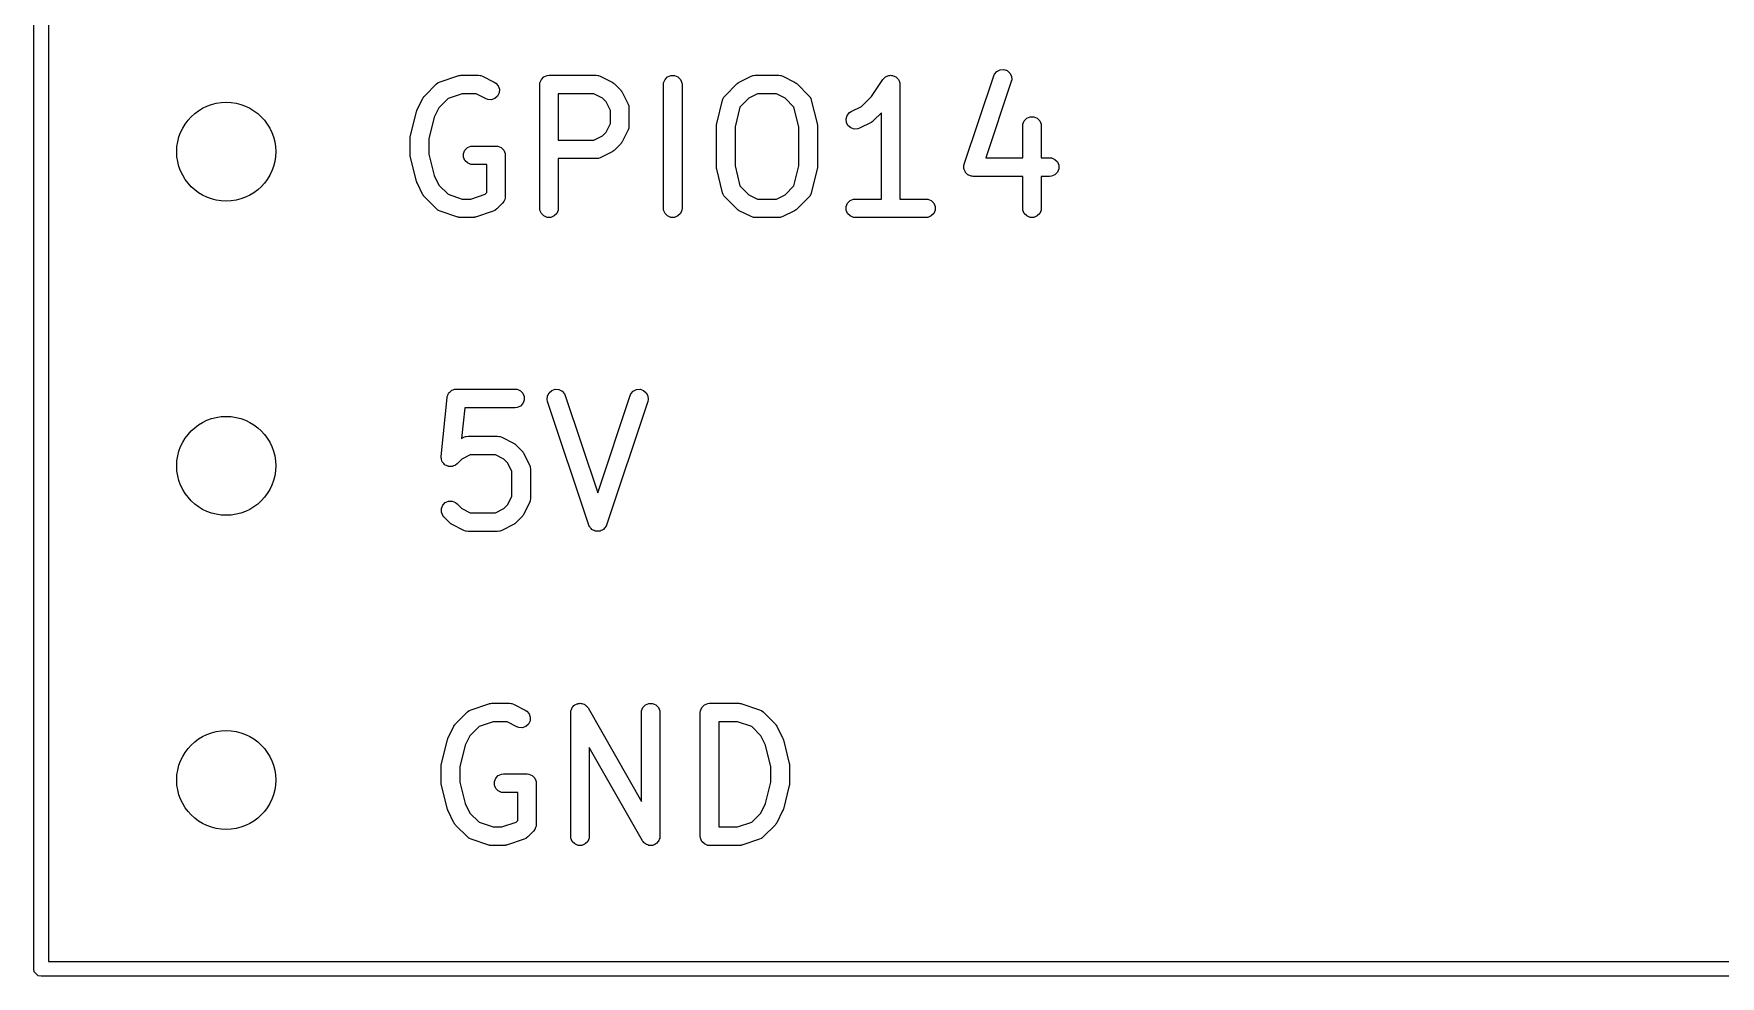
# Model space of a CAD drawing. Extents: x 19.8 to 98.9, y -129.1 to -67.1.
# Drawn here: x 55.28 to 68.92, y -129.08 to -121.46 of the extents above; entities that cross this region are included whole.
import ezdxf

# ---------------------------------------------------------------- set-up
doc = ezdxf.new("R2010")
doc.units = 0
doc.layers.add('BLACK', color=7, linetype='CONTINUOUS')

msp = doc.modelspace()

# ---------------------------------------------------------------- linework, layer by layer
at = {"layer": 'BLACK', "linetype": 'CONTINUOUS'}
for p, q in [((55.28, -129.024), (55.28, -72.636)), ((55.4, -72.696), (55.4, -128.964)), ((63.048288, -121.790058), (63.067462, -121.767951)), ((63.067462, -121.767951), (63.093635, -121.754864)), ((63.093635, -121.754864), (63.122825, -121.752789)), ((63.122825, -121.752789), (63.150587, -121.762043)), ((63.150587, -121.762043), (63.172695, -121.781217)), ((58.441365, -121.964643), (58.536603, -121.869405)), ((58.536603, -121.869405), (58.547968, -121.860077)), ((58.547968, -121.860077), (58.550458, -121.859045)), ((58.550458, -121.859045), (58.552493, -121.857281)), ((58.552493, -121.857281), (58.565919, -121.851287)), ((58.565919, -121.851287), (58.708775, -121.803668)), ((58.708775, -121.803668), (58.71603, -121.802018)), ((58.71603, -121.802018), (58.717861, -121.80126)), ((58.717861, -121.80126), (58.720514, -121.800998)), ((58.720514, -121.800998), (58.723112, -121.800408)), ((58.723112, -121.800408), (58.725086, -121.800548)), ((58.725086, -121.800548), (58.732493, -121.799819)), ((58.732493, -121.799819), (58.87535, -121.799819)), ((58.87535, -121.799819), (58.889982, -121.80126)), ((58.889982, -121.80126), (58.892471, -121.802291)), ((58.892471, -121.802291), (58.895159, -121.802482)), ((58.895159, -121.802482), (58.908891, -121.807737)), ((58.908891, -121.807737), (59.004129, -121.855356)), ((59.004129, -121.855356), (59.016572, -121.863188)), ((59.016572, -121.863188), (59.035745, -121.885296)), ((59.035745, -121.885296), (59.044999, -121.913057)), ((59.044999, -121.913057), (59.042925, -121.942247)), ((59.371779, -121.874819), (59.37322, -121.860187)), ((59.371779, -122.874819), (59.371779, -121.874819)), ((59.37322, -121.860187), (59.384419, -121.833151)), ((59.384419, -121.833151), (59.405111, -121.812459)), ((59.405111, -121.812459), (59.432147, -121.80126)), ((59.432147, -121.80126), (59.446779, -121.799819)), ((59.446779, -121.799819), (59.827731, -121.799819)), ((59.827731, -121.799819), (59.842363, -121.80126)), ((59.842363, -121.80126), (59.844852, -121.802291)), ((59.844852, -121.802291), (59.84754, -121.802482)), ((59.84754, -121.802482), (59.861272, -121.807737)), ((59.861272, -121.807737), (59.95651, -121.855356)), ((59.95651, -121.855356), (59.962809, -121.85932)), ((59.962809, -121.85932), (59.964637, -121.860078)), ((59.964637, -121.860078), (59.966693, -121.861766)), ((59.966693, -121.861766), (59.968953, -121.863188)), ((59.968953, -121.863188), (59.970252, -121.864686)), ((59.970252, -121.864686), (59.976002, -121.869405)), ((59.976002, -121.869405), (60.023621, -121.917024)), ((60.371779, -121.874819), (60.37322, -121.860187)), ((60.371779, -122.874819), (60.371779, -121.874819)), ((60.37322, -121.860187), (60.384419, -121.833151)), ((60.384419, -121.833151), (60.405111, -121.812459)), ((60.405111, -121.812459), (60.432147, -121.80126)), ((60.432147, -121.80126), (60.461411, -121.80126)), ((60.461411, -121.80126), (60.488447, -121.812459)), ((60.488447, -121.812459), (60.509139, -121.833151)), ((60.509139, -121.833151), (60.520338, -121.860187)), ((60.520338, -121.860187), (60.521779, -121.874819)), ((60.521779, -121.874819), (60.521779, -122.874819)), ((60.869936, -121.964643), (60.965174, -121.869405)), ((60.965174, -121.869405), (60.970924, -121.864684)), ((60.970924, -121.864684), (60.972223, -121.863188)), ((60.972223, -121.863188), (60.974477, -121.861768)), ((60.974477, -121.861768), (60.976539, -121.860077)), ((60.976539, -121.860077), (60.978371, -121.859318)), ((60.978371, -121.859318), (60.984666, -121.855356)), ((60.984666, -121.855356), (61.079904, -121.807737)), ((61.079904, -121.807737), (61.093635, -121.802482)), ((61.093635, -121.802482), (61.096324, -121.80229)), ((61.096324, -121.80229), (61.098813, -121.80126)), ((61.098813, -121.80126), (61.113445, -121.799819)), ((61.113445, -121.799819), (61.303921, -121.799819)), ((61.303921, -121.799819), (61.318553, -121.80126)), ((61.318553, -121.80126), (61.321042, -121.802291)), ((61.321042, -121.802291), (61.32373, -121.802482)), ((61.32373, -121.802482), (61.337462, -121.807737)), ((61.337462, -121.807737), (61.4327, -121.855356)), ((61.4327, -121.855356), (61.438999, -121.85932)), ((61.438999, -121.85932), (61.440827, -121.860078)), ((61.440827, -121.860078), (61.442883, -121.861766)), ((61.442883, -121.861766), (61.445143, -121.863188)), ((61.445143, -121.863188), (61.446442, -121.864686)), ((61.446442, -121.864686), (61.452192, -121.869405)), ((61.452192, -121.869405), (61.54743, -121.964643)), ((62.055159, -121.969896), (62.146279, -121.833216)), ((62.146279, -121.833216), (62.146313, -121.833173)), ((62.146313, -121.833173), (62.146323, -121.833151)), ((62.146323, -121.833151), (62.146374, -121.833099)), ((62.146374, -121.833099), (62.155595, -121.821841)), ((62.155595, -121.821841), (62.161764, -121.817709)), ((62.161764, -121.817709), (62.167015, -121.812459)), ((62.167015, -121.812459), (62.173804, -121.809646)), ((62.173804, -121.809646), (62.17991, -121.805558)), ((62.17991, -121.805558), (62.18719, -121.804101)), ((62.18719, -121.804101), (62.194051, -121.80126)), ((62.194051, -121.80126), (62.201399, -121.80126)), ((62.201399, -121.80126), (62.208604, -121.799819)), ((62.208604, -121.799819), (62.215888, -121.80126)), ((62.215888, -121.80126), (62.223315, -121.80126)), ((62.223315, -121.80126), (62.230103, -121.804072)), ((62.230103, -121.804072), (62.237312, -121.805498)), ((62.237312, -121.805498), (62.243491, -121.809617)), ((62.243491, -121.809617), (62.250351, -121.812459)), ((62.250351, -121.812459), (62.255544, -121.817652)), ((62.255544, -121.817652), (62.261661, -121.82173)), ((62.261661, -121.82173), (62.265794, -121.827902)), ((62.265794, -121.827902), (62.271043, -121.833151)), ((62.271043, -121.833151), (62.273854, -121.839938)), ((62.273854, -121.839938), (62.277944, -121.846045)), ((62.277944, -121.846045), (62.2794, -121.853326)), ((62.2794, -121.853326), (62.282242, -121.860187)), ((62.282242, -121.860187), (62.283667, -121.874663)), ((62.283667, -121.874663), (62.283683, -121.87474)), ((62.283683, -121.87474), (62.283677, -121.874766)), ((62.283677, -121.874766), (62.283683, -121.874819)), ((62.283683, -121.874819), (62.283683, -122.799819)), ((62.804199, -122.517768), (63.042294, -121.803483)), ((63.184596, -121.850918), (62.979407, -122.466485)), ((63.042294, -121.803483), (63.048288, -121.790058)), ((63.172695, -121.781217), (63.185781, -121.807391)), ((63.187856, -121.836581), (63.184596, -121.850918)), ((63.185781, -121.807391), (63.187856, -121.836581)), ((58.379697, -122.079373), (58.427316, -121.984135)), ((58.427316, -121.984135), (58.43128, -121.977835)), ((58.43128, -121.977835), (58.432038, -121.976008)), ((58.432038, -121.976008), (58.433726, -121.973951)), ((58.433726, -121.973951), (58.435148, -121.971692)), ((58.435148, -121.971692), (58.436646, -121.970392)), ((58.436646, -121.970392), (58.441365, -121.964643)), ((58.63015, -121.98799), (58.556037, -122.062103)), ((58.744663, -121.949819), (58.63015, -121.98799)), ((58.857645, -121.949819), (58.744663, -121.949819)), ((58.937047, -121.98952), (58.857645, -121.949819)), ((58.950778, -121.994775), (58.937047, -121.98952)), ((58.979968, -121.996849), (58.950778, -121.994775)), ((59.00773, -121.987595), (58.979968, -121.996849)), ((59.029837, -121.968422), (59.00773, -121.987595)), ((59.042925, -121.942247), (59.029837, -121.968422)), ((59.810026, -121.949819), (59.521779, -121.949819)), ((59.521779, -121.949819), (59.521779, -122.323628)), ((59.878542, -121.984077), (59.810026, -121.949819)), ((59.908949, -122.014484), (59.878542, -121.984077)), ((59.943207, -122.083), (59.908949, -122.014484)), ((60.023621, -121.917024), (60.028339, -121.922773)), ((60.028339, -121.922773), (60.029838, -121.924073)), ((60.029838, -121.924073), (60.031259, -121.926332)), ((60.031259, -121.926332), (60.032948, -121.928389)), ((60.032948, -121.928389), (60.033705, -121.930216)), ((60.033705, -121.930216), (60.03767, -121.936516)), ((60.03767, -121.936516), (60.085289, -122.031754)), ((60.085289, -122.031754), (60.090544, -122.045485)), ((60.090544, -122.045485), (60.090735, -122.048174)), ((60.090735, -122.048174), (60.091766, -122.050663)), ((60.091766, -122.050663), (60.093207, -122.065295)), ((60.802589, -122.189962), (60.850208, -121.999486)), ((60.850208, -121.999486), (60.855155, -121.98564)), ((60.855155, -121.98564), (60.858475, -121.981158)), ((60.858475, -121.981158), (60.860609, -121.976008)), ((60.860609, -121.976008), (60.869936, -121.964643)), ((61.062634, -121.984077), (60.990691, -122.056019)), ((61.13115, -121.949819), (61.062634, -121.984077)), ((61.286216, -121.949819), (61.13115, -121.949819)), ((61.354732, -121.984077), (61.286216, -121.949819)), ((61.426674, -122.056019), (61.354732, -121.984077)), ((61.54743, -121.964643), (61.556758, -121.976008)), ((61.556758, -121.976008), (61.558892, -121.981161)), ((61.558892, -121.981161), (61.562211, -121.98564)), ((61.562211, -121.98564), (61.567158, -121.999486)), ((61.567158, -121.999486), (61.614777, -122.189962)), ((61.97378, -122.051275), (62.055159, -121.969896)), ((58.326399, -122.2852), (58.374018, -122.094724)), ((58.374018, -122.094724), (58.374403, -122.093644)), ((58.374403, -122.093644), (58.374442, -122.093105)), ((58.374442, -122.093105), (58.376779, -122.086997)), ((58.376779, -122.086997), (58.378965, -122.080878)), ((58.378965, -122.080878), (58.379287, -122.080442)), ((58.379287, -122.080442), (58.379697, -122.079373)), ((58.517543, -122.13909), (58.47416, -122.312624)), ((58.556037, -122.062103), (58.517543, -122.13909)), ((59.943207, -122.190447), (59.943207, -122.083)), ((60.093207, -122.065295), (60.093207, -122.208152)), ((60.990691, -122.056019), (60.95035, -122.217386)), ((61.467016, -122.217386), (61.426674, -122.056019)), ((61.848558, -122.151152), (61.857812, -122.123391)), ((61.850632, -122.180342), (61.848558, -122.151152)), ((61.863719, -122.206517), (61.850632, -122.180342)), ((61.857812, -122.123391), (61.876985, -122.101283)), ((61.876985, -122.101283), (61.889428, -122.093451)), ((61.889428, -122.093451), (61.97378, -122.051275)), ((62.051748, -122.179996), (61.95651, -122.227615)), ((62.058047, -122.176031), (62.051748, -122.179996)), ((62.059875, -122.175274), (62.058047, -122.176031)), ((62.061931, -122.173585), (62.059875, -122.175274)), ((62.064191, -122.172164), (62.061931, -122.173585)), ((62.06549, -122.170665), (62.064191, -122.172164)), ((62.07124, -122.165947), (62.06549, -122.170665)), ((62.133683, -122.103504), (62.07124, -122.165947)), ((62.133683, -122.799819), (62.133683, -122.103504)), ((63.277981, -122.19352), (63.28918, -122.166484)), ((63.28918, -122.166484), (63.309872, -122.145792)), ((63.309872, -122.145792), (63.336908, -122.134593)), ((63.336908, -122.134593), (63.366172, -122.134593)), ((63.366172, -122.134593), (63.393208, -122.145792)), ((63.393208, -122.145792), (63.4139, -122.166484)), ((63.4139, -122.166484), (63.425099, -122.19352)), ((58.32416, -122.30339), (58.324411, -122.300836)), ((58.32416, -122.446247), (58.32416, -122.30339)), ((58.324249, -122.299744), (58.325058, -122.29427)), ((58.324411, -122.300836), (58.324249, -122.299744)), ((58.325058, -122.29427), (58.325601, -122.288758)), ((58.325601, -122.288758), (58.326023, -122.287736)), ((58.326023, -122.287736), (58.326399, -122.2852)), ((58.47416, -122.312624), (58.47416, -122.437013)), ((59.521779, -122.323628), (59.810026, -122.323628)), ((59.810026, -122.323628), (59.878542, -122.28937)), ((59.878542, -122.28937), (59.908949, -122.258963)), ((59.908949, -122.258963), (59.943207, -122.190447)), ((60.085289, -122.241693), (60.03767, -122.336931)), ((60.090544, -122.227962), (60.085289, -122.241693)), ((60.090735, -122.225272), (60.090544, -122.227962)), ((60.091766, -122.222784), (60.090735, -122.225272)), ((60.093207, -122.208152), (60.091766, -122.222784)), ((60.80035, -122.208152), (60.800601, -122.205598)), ((60.80035, -122.541485), (60.80035, -122.208152)), ((60.800439, -122.204506), (60.801248, -122.199032)), ((60.800601, -122.205598), (60.800439, -122.204506)), ((60.801248, -122.199032), (60.801791, -122.19352)), ((60.801791, -122.19352), (60.802213, -122.192498)), ((60.802213, -122.192498), (60.802589, -122.189962)), ((60.95035, -122.217386), (60.95035, -122.532251)), ((61.467016, -122.532251), (61.467016, -122.217386)), ((61.614777, -122.189962), (61.615152, -122.192498)), ((61.615152, -122.192498), (61.615575, -122.19352)), ((61.615575, -122.19352), (61.616117, -122.199032)), ((61.616117, -122.199032), (61.616927, -122.204506)), ((61.616927, -122.204506), (61.616764, -122.205598)), ((61.616764, -122.205598), (61.617016, -122.208152)), ((61.617016, -122.208152), (61.617016, -122.541485)), ((61.885827, -122.22569), (61.863719, -122.206517)), ((61.913588, -122.234944), (61.885827, -122.22569)), ((61.942778, -122.23287), (61.913588, -122.234944)), ((61.95651, -122.227615), (61.942778, -122.23287)), ((63.27654, -122.208152), (63.277981, -122.19352)), ((63.27654, -122.466485), (63.27654, -122.208152)), ((63.425099, -122.19352), (63.42654, -122.208152)), ((63.42654, -122.208152), (63.42654, -122.466485)), ((58.324411, -122.4488), (58.32416, -122.446247)), ((58.324249, -122.449893), (58.324411, -122.4488)), ((58.325058, -122.455366), (58.324249, -122.449893)), ((58.325601, -122.460879), (58.325058, -122.455366)), ((58.47416, -122.437013), (58.517543, -122.610547)), ((58.754172, -122.431615), (58.765371, -122.404579)), ((58.754172, -122.460879), (58.754172, -122.431615)), ((58.765371, -122.404579), (58.786063, -122.383887)), ((58.786063, -122.383887), (58.813099, -122.372688)), ((58.813099, -122.372688), (58.827731, -122.371247)), ((58.827731, -122.371247), (59.018207, -122.371247)), ((59.018207, -122.371247), (59.032839, -122.372688)), ((59.032839, -122.372688), (59.059875, -122.383887)), ((59.059875, -122.383887), (59.080567, -122.404579)), ((59.080567, -122.404579), (59.091766, -122.431615)), ((59.091766, -122.431615), (59.093207, -122.446247)), ((59.093207, -122.446247), (59.093207, -122.77958)), ((59.95651, -122.418091), (59.861272, -122.46571)), ((59.962809, -122.414126), (59.95651, -122.418091)), ((59.964637, -122.413369), (59.962809, -122.414126)), ((59.966693, -122.41168), (59.964637, -122.413369)), ((59.968953, -122.410259), (59.966693, -122.41168)), ((59.970252, -122.40876), (59.968953, -122.410259)), ((59.976002, -122.404042), (59.970252, -122.40876)), ((60.023621, -122.356423), (59.976002, -122.404042)), ((60.028339, -122.350673), (60.023621, -122.356423)), ((60.029838, -122.349374), (60.028339, -122.350673)), ((60.031259, -122.347114), (60.029838, -122.349374)), ((60.032948, -122.345058), (60.031259, -122.347114)), ((60.033705, -122.34323), (60.032948, -122.345058)), ((60.03767, -122.336931), (60.033705, -122.34323)), ((58.326023, -122.4619), (58.325601, -122.460879)), ((58.326399, -122.464437), (58.326023, -122.4619)), ((58.374018, -122.654913), (58.326399, -122.464437)), ((58.765371, -122.487915), (58.754172, -122.460879)), ((58.786063, -122.508607), (58.765371, -122.487915)), ((58.813099, -122.519806), (58.786063, -122.508607)), ((58.827731, -122.521247), (58.813099, -122.519806)), ((58.943207, -122.521247), (58.827731, -122.521247)), ((58.943207, -122.748514), (58.943207, -122.521247)), ((59.827731, -122.473628), (59.521779, -122.473628)), ((59.521779, -122.473628), (59.521779, -122.874819)), ((59.842363, -122.472187), (59.827731, -122.473628)), ((59.844852, -122.471155), (59.842363, -122.472187)), ((59.84754, -122.470965), (59.844852, -122.471155)), ((59.861272, -122.46571), (59.84754, -122.470965)), ((60.800601, -122.544038), (60.80035, -122.541485)), ((60.800439, -122.545131), (60.800601, -122.544038)), ((60.801248, -122.550604), (60.800439, -122.545131)), ((60.801791, -122.556117), (60.801248, -122.550604)), ((60.802213, -122.557138), (60.801791, -122.556117)), ((60.802589, -122.559675), (60.802213, -122.557138)), ((60.850208, -122.750151), (60.802589, -122.559675)), ((60.95035, -122.532251), (60.990691, -122.693617)), ((61.426674, -122.693617), (61.467016, -122.532251)), ((61.614777, -122.559675), (61.567158, -122.750151)), ((61.615152, -122.557138), (61.614777, -122.559675)), ((61.615575, -122.556117), (61.615152, -122.557138)), ((61.616117, -122.550604), (61.615575, -122.556117)), ((61.616927, -122.545131), (61.616117, -122.550604)), ((61.617016, -122.541485), (61.616764, -122.544038)), ((61.616764, -122.544038), (61.616927, -122.545131)), ((62.800939, -122.532105), (62.801791, -122.528358)), ((62.801791, -122.54409), (62.800939, -122.532105)), ((62.801791, -122.526853), (62.802549, -122.525021)), ((62.801791, -122.528358), (62.801791, -122.526853)), ((62.801791, -122.556117), (62.801791, -122.54409)), ((62.802823, -122.558608), (62.801791, -122.556117)), ((62.802549, -122.525021), (62.804199, -122.517768)), ((62.803014, -122.561295), (62.802823, -122.558608)), ((62.808388, -122.572044), (62.803014, -122.561295)), ((62.81299, -122.583153), (62.808388, -122.572044)), ((62.814895, -122.585058), (62.81299, -122.583153)), ((62.8161, -122.587468), (62.814895, -122.585058)), ((62.825182, -122.595345), (62.8161, -122.587468)), ((62.833682, -122.603845), (62.825182, -122.595345)), ((62.979407, -122.466485), (63.27654, -122.466485)), ((63.42654, -122.466485), (63.494397, -122.466485)), ((63.494397, -122.466485), (63.509029, -122.467926)), ((63.509029, -122.467926), (63.536065, -122.479125)), ((63.536065, -122.479125), (63.556757, -122.499817)), ((63.556757, -122.583153), (63.536065, -122.603845)), ((63.556757, -122.499817), (63.567956, -122.526853)), ((63.567956, -122.556117), (63.556757, -122.583153)), ((63.567956, -122.526853), (63.567956, -122.556117)), ((58.374403, -122.655992), (58.374018, -122.654913)), ((58.374442, -122.656532), (58.374403, -122.655992)), ((58.376769, -122.662613), (58.374442, -122.656532)), ((58.378965, -122.668759), (58.376769, -122.662613)), ((58.379287, -122.669194), (58.378965, -122.668759)), ((58.379697, -122.670264), (58.379287, -122.669194)), ((58.427316, -122.765502), (58.379697, -122.670264)), ((58.517543, -122.610547), (58.556037, -122.687534)), ((58.556037, -122.687534), (58.63015, -122.761648)), ((60.990691, -122.693617), (61.062634, -122.765561)), ((61.354731, -122.765561), (61.426674, -122.693617)), ((62.83617, -122.604875), (62.833682, -122.603845)), ((62.838207, -122.606642), (62.83617, -122.604875)), ((62.84961, -122.610443), (62.838207, -122.606642)), ((62.860718, -122.615044), (62.84961, -122.610443)), ((62.864544, -122.61542), (62.860718, -122.615044)), ((62.86597, -122.615896), (62.864544, -122.61542)), ((62.867944, -122.615755), (62.86597, -122.615896)), ((62.87535, -122.616485), (62.867944, -122.615755)), ((63.27654, -122.616485), (62.87535, -122.616485)), ((63.27654, -122.874819), (63.27654, -122.616485)), ((63.494397, -122.616485), (63.42654, -122.616485)), ((63.42654, -122.616485), (63.42654, -122.874819)), ((63.509029, -122.615044), (63.494397, -122.616485)), ((63.536065, -122.603845), (63.509029, -122.615044)), ((58.431279, -122.771798), (58.427316, -122.765502)), ((58.432037, -122.773628), (58.431279, -122.771798)), ((58.433726, -122.775686), (58.432037, -122.773628)), ((58.435148, -122.777945), (58.433726, -122.775686)), ((58.436646, -122.779244), (58.435148, -122.777945)), ((58.441365, -122.784994), (58.436646, -122.779244)), ((58.536603, -122.880233), (58.441365, -122.784994)), ((58.63015, -122.761648), (58.744663, -122.799819)), ((58.744663, -122.799819), (58.815561, -122.799819)), ((58.815561, -122.799819), (58.930074, -122.761647)), ((58.930074, -122.761647), (58.943207, -122.748514)), ((59.07124, -122.832613), (59.023622, -122.880232)), ((59.080568, -122.821247), (59.07124, -122.832613)), ((59.088306, -122.802565), (59.080568, -122.821247)), ((59.091766, -122.794212), (59.088306, -122.802565)), ((59.093207, -122.77958), (59.091766, -122.794212)), ((60.855155, -122.763997), (60.850208, -122.750151)), ((60.858474, -122.768476), (60.855155, -122.763997)), ((60.860608, -122.773628), (60.858474, -122.768476)), ((60.869936, -122.784994), (60.860608, -122.773628)), ((60.965174, -122.880233), (60.869936, -122.784994)), ((61.062634, -122.765561), (61.13115, -122.799819)), ((61.13115, -122.799819), (61.286216, -122.799819)), ((61.286216, -122.799819), (61.354731, -122.765561)), ((61.547431, -122.784993), (61.452192, -122.880233)), ((61.556758, -122.773628), (61.547431, -122.784993)), ((61.558891, -122.768476), (61.556758, -122.773628)), ((61.562211, -122.763997), (61.558891, -122.768476)), ((61.567158, -122.750151), (61.562211, -122.763997)), ((61.84941, -122.860187), (61.860609, -122.833151)), ((61.84941, -122.889451), (61.84941, -122.860187)), ((61.860609, -122.833151), (61.881301, -122.812459)), ((61.881301, -122.812459), (61.908337, -122.80126)), ((61.908337, -122.80126), (61.922969, -122.799819)), ((61.922969, -122.799819), (62.133683, -122.799819)), ((62.283683, -122.799819), (62.494397, -122.799819)), ((62.494397, -122.799819), (62.509029, -122.80126)), ((62.509029, -122.80126), (62.536065, -122.812459)), ((62.536065, -122.812459), (62.556757, -122.833151)), ((62.556757, -122.833151), (62.567956, -122.860187)), ((62.567956, -122.860187), (62.567956, -122.889451)), ((58.547968, -122.889561), (58.536603, -122.880233)), ((58.550458, -122.890592), (58.547968, -122.889561)), ((58.552493, -122.892357), (58.550458, -122.890592)), ((58.565919, -122.898351), (58.552493, -122.892357)), ((58.708775, -122.94597), (58.565919, -122.898351)), ((58.71603, -122.947619), (58.708775, -122.94597)), ((58.717861, -122.948378), (58.71603, -122.947619)), ((58.720514, -122.948639), (58.717861, -122.948378)), ((58.723112, -122.94923), (58.720514, -122.948639)), ((58.725086, -122.949089), (58.723112, -122.94923)), ((58.732493, -122.949819), (58.725086, -122.949089)), ((58.827731, -122.949819), (58.732493, -122.949819)), ((58.835136, -122.949089), (58.827731, -122.949819)), ((58.837111, -122.94923), (58.835136, -122.949089)), ((58.839708, -122.948639), (58.837111, -122.94923)), ((58.842363, -122.948378), (58.839708, -122.948639)), ((58.844194, -122.947619), (58.842363, -122.948378)), ((58.851448, -122.94597), (58.844194, -122.947619)), ((58.994305, -122.898351), (58.851448, -122.94597)), ((59.00773, -122.892357), (58.994305, -122.898351)), ((59.009765, -122.890591), (59.00773, -122.892357)), ((59.012256, -122.88956), (59.009765, -122.890591)), ((59.023622, -122.880232), (59.012256, -122.88956)), ((59.37322, -122.889451), (59.371779, -122.874819)), ((59.384419, -122.916487), (59.37322, -122.889451)), ((59.405111, -122.937179), (59.384419, -122.916487)), ((59.432147, -122.948378), (59.405111, -122.937179)), ((59.461411, -122.948378), (59.432147, -122.948378)), ((59.488447, -122.937179), (59.461411, -122.948378)), ((59.509139, -122.916487), (59.488447, -122.937179)), ((59.520338, -122.889451), (59.509139, -122.916487)), ((59.521779, -122.874819), (59.520338, -122.889451)), ((60.37322, -122.889451), (60.371779, -122.874819)), ((60.384419, -122.916487), (60.37322, -122.889451)), ((60.405111, -122.937179), (60.384419, -122.916487)), ((60.432147, -122.948378), (60.405111, -122.937179)), ((60.461411, -122.948378), (60.432147, -122.948378)), ((60.488447, -122.937179), (60.461411, -122.948378)), ((60.509139, -122.916487), (60.488447, -122.937179)), ((60.520338, -122.889451), (60.509139, -122.916487)), ((60.521779, -122.874819), (60.520338, -122.889451)), ((60.970924, -122.884953), (60.965174, -122.880233)), ((60.972223, -122.88645), (60.970924, -122.884953)), ((60.974477, -122.887869), (60.972223, -122.88645)), ((60.976539, -122.889561), (60.974477, -122.887869)), ((60.978371, -122.890319), (60.976539, -122.889561)), ((60.984666, -122.894282), (60.978371, -122.890319)), ((61.079904, -122.941901), (60.984666, -122.894282)), ((61.093635, -122.947156), (61.079904, -122.941901)), ((61.096324, -122.947347), (61.093635, -122.947156)), ((61.098813, -122.948378), (61.096324, -122.947347)), ((61.113445, -122.949819), (61.098813, -122.948378)), ((61.303921, -122.949819), (61.113445, -122.949819)), ((61.318553, -122.948378), (61.303921, -122.949819)), ((61.321042, -122.947346), (61.318553, -122.948378)), ((61.32373, -122.947156), (61.321042, -122.947346)), ((61.337462, -122.941901), (61.32373, -122.947156)), ((61.4327, -122.894282), (61.337462, -122.941901)), ((61.438999, -122.890317), (61.4327, -122.894282)), ((61.440827, -122.88956), (61.438999, -122.890317)), ((61.442883, -122.887871), (61.440827, -122.88956)), ((61.445143, -122.88645), (61.442883, -122.887871)), ((61.446442, -122.884951), (61.445143, -122.88645)), ((61.452192, -122.880233), (61.446442, -122.884951)), ((61.860609, -122.916487), (61.84941, -122.889451)), ((61.881301, -122.937179), (61.860609, -122.916487)), ((61.908337, -122.948378), (61.881301, -122.937179)), ((61.922969, -122.949819), (61.908337, -122.948378)), ((62.494397, -122.949819), (61.922969, -122.949819)), ((62.509029, -122.948378), (62.494397, -122.949819)), ((62.536065, -122.937179), (62.509029, -122.948378)), ((62.556757, -122.916487), (62.536065, -122.937179)), ((62.567956, -122.889451), (62.556757, -122.916487)), ((63.277981, -122.889451), (63.27654, -122.874819)), ((63.28918, -122.916487), (63.277981, -122.889451)), ((63.309872, -122.937179), (63.28918, -122.916487)), ((63.336908, -122.948378), (63.309872, -122.937179)), ((63.366172, -122.948378), (63.336908, -122.948378)), ((63.393208, -122.937179), (63.366172, -122.948378)), ((63.4139, -122.916487), (63.393208, -122.937179)), ((63.425099, -122.889451), (63.4139, -122.916487)), ((63.42654, -122.874819), (63.425099, -122.889451)), ((58.634739, -124.370431), (58.63741, -124.367759)), ((58.63741, -124.367759), (58.639195, -124.364433)), ((58.639195, -124.364433), (58.647677, -124.357492)), ((58.647677, -124.357492), (58.655431, -124.349739)), ((58.655431, -124.349739), (58.658919, -124.348293)), ((58.658919, -124.348293), (58.661843, -124.345902)), ((58.661843, -124.345902), (58.67234, -124.342734)), ((58.67234, -124.342734), (58.682467, -124.33854)), ((58.682467, -124.33854), (58.688072, -124.337987)), ((58.688072, -124.337987), (58.689859, -124.337449)), ((58.689859, -124.337449), (58.691687, -124.337631)), ((58.691687, -124.337631), (58.697099, -124.337099)), ((58.697099, -124.337099), (59.173289, -124.337099)), ((59.173289, -124.337099), (59.187921, -124.33854)), ((59.187921, -124.33854), (59.214957, -124.349739)), ((59.214957, -124.349739), (59.235649, -124.370431)), ((59.434287, -124.392289), (59.447373, -124.366116)), ((59.447373, -124.366116), (59.46948, -124.346942)), ((59.46948, -124.346942), (59.497243, -124.337688)), ((59.497243, -124.337688), (59.526433, -124.339763)), ((59.526433, -124.339763), (59.552606, -124.352849)), ((59.552606, -124.352849), (59.57178, -124.374956)), ((60.108132, -124.374957), (60.127306, -124.35285)), ((60.127306, -124.35285), (60.153479, -124.339763)), ((60.153479, -124.339763), (60.182669, -124.337688)), ((60.182669, -124.337688), (60.210431, -124.346942)), ((60.210431, -124.346942), (60.232539, -124.366116)), ((60.232539, -124.366116), (60.245625, -124.39229)), ((58.574852, -124.880826), (58.622471, -124.404636)), ((58.622471, -124.404636), (58.62354, -124.399303)), ((58.62354, -124.397467), (58.624253, -124.395744)), ((58.62354, -124.399303), (58.62354, -124.397467)), ((58.624253, -124.395744), (58.625361, -124.39022)), ((58.625361, -124.39022), (58.630543, -124.38056)), ((58.630543, -124.38056), (58.634739, -124.370431)), ((58.764973, -124.487099), (58.740154, -124.735289)), ((59.173289, -124.487099), (58.764973, -124.487099)), ((59.187921, -124.485658), (59.173289, -124.487099)), ((59.214957, -124.474459), (59.187921, -124.485658)), ((59.235649, -124.453767), (59.214957, -124.474459)), ((59.235649, -124.370431), (59.246848, -124.397467)), ((59.246848, -124.426731), (59.235649, -124.453767)), ((59.246848, -124.397467), (59.246848, -124.426731)), ((59.432212, -124.421479), (59.434287, -124.392289)), ((59.435472, -124.435816), (59.432212, -124.421479)), ((59.768805, -125.435816), (59.435472, -124.435816)), ((59.57178, -124.374956), (59.577774, -124.388382)), ((59.577774, -124.388382), (59.839956, -125.174928)), ((59.839956, -125.174928), (60.102138, -124.388382)), ((60.24444, -124.435816), (59.911107, -125.435816)), ((60.102138, -124.388382), (60.108132, -124.374957)), ((60.2477, -124.42148), (60.24444, -124.435816)), ((60.245625, -124.39229), (60.2477, -124.42148)), ((58.740154, -124.735289), (58.758796, -124.725969)), ((58.758796, -124.725969), (58.772527, -124.720714)), ((58.772527, -124.720714), (58.775216, -124.720522)), ((58.775216, -124.720522), (58.777705, -124.719492)), ((58.777705, -124.719492), (58.792337, -124.718051)), ((58.792337, -124.718051), (59.030432, -124.718051)), ((59.030432, -124.718051), (59.045064, -124.719492)), ((59.045064, -124.719492), (59.047553, -124.720523)), ((59.047553, -124.720523), (59.050241, -124.720714)), ((59.050241, -124.720714), (59.063973, -124.725969)), ((59.063973, -124.725969), (59.159211, -124.773588)), ((59.159211, -124.773588), (59.16551, -124.777552)), ((59.16551, -124.777552), (59.167338, -124.77831)), ((59.167338, -124.77831), (59.169394, -124.779998)), ((58.57483, -124.895529), (58.574852, -124.880826)), ((58.575921, -124.899144), (58.57483, -124.895529)), ((58.575921, -124.90292), (58.575921, -124.899144)), ((58.580115, -124.913045), (58.575921, -124.90292)), ((58.583283, -124.923545), (58.580115, -124.913045)), ((58.741526, -124.902309), (58.702513, -124.941322)), ((58.810042, -124.868051), (58.741526, -124.902309)), ((59.012727, -124.868051), (58.810042, -124.868051)), ((59.081243, -124.902309), (59.012727, -124.868051)), ((59.11165, -124.932716), (59.081243, -124.902309)), ((59.169394, -124.779998), (59.171654, -124.78142)), ((59.171654, -124.78142), (59.172953, -124.782918)), ((59.172953, -124.782918), (59.178703, -124.787637)), ((59.178703, -124.787637), (59.226322, -124.835256)), ((59.226322, -124.835256), (59.23104, -124.841005)), ((59.23104, -124.841005), (59.232539, -124.842305)), ((59.232539, -124.842305), (59.23396, -124.844564)), ((59.23396, -124.844564), (59.235649, -124.846621)), ((59.235649, -124.846621), (59.236406, -124.848448)), ((59.236406, -124.848448), (59.240371, -124.854748)), ((59.240371, -124.854748), (59.28799, -124.949986)), ((58.585674, -124.926468), (58.583283, -124.923545)), ((58.58712, -124.929957), (58.585674, -124.926468)), ((58.594873, -124.93771), (58.58712, -124.929957)), ((58.601814, -124.946193), (58.594873, -124.93771)), ((58.60514, -124.947977), (58.601814, -124.946193)), ((58.607812, -124.950649), (58.60514, -124.947977)), ((58.617939, -124.954844), (58.607812, -124.950649)), ((58.627601, -124.960027), (58.617939, -124.954844)), ((58.63136, -124.960402), (58.627601, -124.960027)), ((58.634849, -124.961848), (58.63136, -124.960402)), ((58.64581, -124.961848), (58.634849, -124.961848)), ((58.65672, -124.962939), (58.64581, -124.961848)), ((58.660336, -124.961848), (58.65672, -124.962939)), ((58.664111, -124.961848), (58.660336, -124.961848)), ((58.674236, -124.957653), (58.664111, -124.961848)), ((58.684736, -124.954486), (58.674236, -124.957653)), ((58.687659, -124.952094), (58.684736, -124.954486)), ((58.691148, -124.950649), (58.687659, -124.952094)), ((58.702513, -124.941322), (58.691148, -124.950649)), ((59.145908, -125.001232), (59.11165, -124.932716)), ((59.145908, -125.203917), (59.145908, -125.001232)), ((59.28799, -124.949986), (59.293245, -124.963717)), ((59.293245, -124.963717), (59.293436, -124.966406)), ((59.293436, -124.966406), (59.294467, -124.968895)), ((59.294467, -124.968895), (59.295908, -124.983527)), ((59.295908, -124.983527), (59.295908, -125.221622)), ((58.575921, -125.302228), (58.58712, -125.275192)), ((58.575921, -125.331491), (58.575921, -125.302228)), ((58.58712, -125.275192), (58.607813, -125.254499)), ((58.607813, -125.254499), (58.634849, -125.243301)), ((58.634849, -125.243301), (58.664112, -125.243301)), ((58.664112, -125.243301), (58.691148, -125.2545)), ((58.691148, -125.2545), (58.702514, -125.263828)), ((58.702514, -125.263828), (58.741526, -125.302841)), ((58.741526, -125.302841), (58.810042, -125.337099)), ((59.012727, -125.337099), (59.081242, -125.302841)), ((59.081242, -125.302841), (59.111649, -125.272433)), ((59.111649, -125.272433), (59.145908, -125.203917)), ((59.28799, -125.255163), (59.240371, -125.350401)), ((59.293245, -125.241432), (59.28799, -125.255163)), ((59.293436, -125.238742), (59.293245, -125.241432)), ((59.294467, -125.236254), (59.293436, -125.238742)), ((59.295908, -125.221622), (59.294467, -125.236254)), ((58.587119, -125.358527), (58.575921, -125.331491)), ((58.596446, -125.369892), (58.587119, -125.358527)), ((58.644065, -125.417512), (58.596446, -125.369892)), ((58.649814, -125.42223), (58.644065, -125.417512)), ((58.651115, -125.42373), (58.649814, -125.42223)), ((58.653374, -125.425152), (58.651115, -125.42373)), ((58.655431, -125.42684), (58.653374, -125.425152)), ((58.657258, -125.427597), (58.655431, -125.42684)), ((58.663558, -125.431562), (58.657258, -125.427597)), ((58.758796, -125.479181), (58.663558, -125.431562)), ((58.810042, -125.337099), (59.012727, -125.337099)), ((59.159211, -125.431562), (59.063973, -125.479181)), ((59.16551, -125.427597), (59.159211, -125.431562)), ((59.167338, -125.42684), (59.16551, -125.427597)), ((59.169394, -125.425152), (59.167338, -125.42684)), ((59.171654, -125.42373), (59.169394, -125.425152)), ((59.172954, -125.42223), (59.171654, -125.42373)), ((59.178704, -125.417512), (59.172954, -125.42223)), ((59.226322, -125.369893), (59.178704, -125.417512)), ((59.23104, -125.364143), (59.226322, -125.369893)), ((59.232539, -125.362844), (59.23104, -125.364143)), ((59.23396, -125.360585), (59.232539, -125.362844)), ((59.23565, -125.358527), (59.23396, -125.360585)), ((59.236407, -125.356697), (59.23565, -125.358527)), ((59.240371, -125.350401), (59.236407, -125.356697)), ((59.774799, -125.449241), (59.768805, -125.435816)), ((59.778309, -125.453288), (59.774799, -125.449241)), ((59.780706, -125.458082), (59.778309, -125.453288)), ((59.787814, -125.464247), (59.780706, -125.458082)), ((59.899206, -125.458082), (59.892102, -125.464243)), ((59.901601, -125.45329), (59.899206, -125.458082)), ((59.905113, -125.449242), (59.901601, -125.45329)), ((59.911107, -125.435816), (59.905113, -125.449242)), ((58.772527, -125.484436), (58.758796, -125.479181)), ((58.775216, -125.484627), (58.772527, -125.484436)), ((58.777705, -125.485658), (58.775216, -125.484627)), ((58.792337, -125.487099), (58.777705, -125.485658)), ((59.030432, -125.487099), (58.792337, -125.487099)), ((59.045064, -125.485658), (59.030432, -125.487099)), ((59.047553, -125.484626), (59.045064, -125.485658)), ((59.050241, -125.484436), (59.047553, -125.484626)), ((59.063973, -125.479181), (59.050241, -125.484436)), ((59.793973, -125.471348), (59.787814, -125.464247)), ((59.798762, -125.473742), (59.793973, -125.471348)), ((59.802813, -125.477256), (59.798762, -125.473742)), ((59.811738, -125.48023), (59.802813, -125.477256)), ((59.820146, -125.484435), (59.811738, -125.48023)), ((59.82549, -125.484814), (59.820146, -125.484435)), ((59.830576, -125.48651), (59.82549, -125.484814)), ((59.839956, -125.485843), (59.830576, -125.48651)), ((59.849336, -125.48651), (59.839956, -125.485843)), ((59.854421, -125.484814), (59.849336, -125.48651)), ((59.859766, -125.484435), (59.854421, -125.484814)), ((59.868176, -125.480229), (59.859766, -125.484435)), ((59.877098, -125.477256), (59.868176, -125.480229)), ((59.881145, -125.473745), (59.877098, -125.477256)), ((59.885939, -125.471349), (59.881145, -125.473745)), ((59.892102, -125.464243), (59.885939, -125.471349)), ((58.691685, -127.041923), (58.786923, -126.946685)), ((58.786923, -126.946685), (58.798288, -126.937357)), ((58.798288, -126.937357), (58.800778, -126.936325)), ((58.800778, -126.936325), (58.802813, -126.934561)), ((58.802813, -126.934561), (58.816239, -126.928567)), ((58.816239, -126.928567), (58.959095, -126.880948)), ((58.959095, -126.880948), (58.96635, -126.879298)), ((58.96635, -126.879298), (58.968181, -126.87854)), ((58.968181, -126.87854), (58.970834, -126.878278)), ((58.970834, -126.878278), (58.973432, -126.877688)), ((58.973432, -126.877688), (58.975406, -126.877828)), ((58.975406, -126.877828), (58.982813, -126.877099)), ((58.982813, -126.877099), (59.12567, -126.877099)), ((59.12567, -126.877099), (59.140302, -126.87854)), ((59.140302, -126.87854), (59.142791, -126.879571)), ((59.142791, -126.879571), (59.145479, -126.879762)), ((59.145479, -126.879762), (59.159211, -126.885017)), ((59.159211, -126.885017), (59.254449, -126.932636)), ((59.254449, -126.932636), (59.266892, -126.940468)), ((59.266892, -126.940468), (59.286065, -126.962576)), ((59.622099, -126.952099), (59.622469, -126.948335)), ((59.622099, -127.952099), (59.622099, -126.952099)), ((59.622282, -126.94686), (59.622803, -126.944949)), ((59.622469, -126.948335), (59.622282, -126.94686)), ((59.622803, -126.944949), (59.62354, -126.937467)), ((59.62354, -126.937467), (59.627357, -126.928251)), ((59.627357, -126.928251), (59.629982, -126.918628)), ((59.629982, -126.918628), (59.632909, -126.914847)), ((59.632909, -126.914847), (59.634739, -126.910431)), ((59.634739, -126.910431), (59.641789, -126.90338)), ((59.641789, -126.90338), (59.647899, -126.895491)), ((59.647899, -126.895491), (59.652052, -126.893117)), ((59.652052, -126.893117), (59.655431, -126.889739)), ((59.655431, -126.889739), (59.664643, -126.885922)), ((59.664643, -126.885922), (59.673308, -126.880972)), ((59.673308, -126.880972), (59.678051, -126.880369)), ((59.678051, -126.880369), (59.682467, -126.87854)), ((59.682467, -126.87854), (59.692441, -126.87854)), ((59.692441, -126.87854), (59.702338, -126.877282)), ((59.702338, -126.877282), (59.70695, -126.87854)), ((59.70695, -126.87854), (59.711731, -126.87854)), ((59.711731, -126.87854), (59.720946, -126.882357)), ((59.720946, -126.882357), (59.73057, -126.884982)), ((59.73057, -126.884982), (59.73435, -126.887909)), ((59.73435, -126.887909), (59.738767, -126.889739)), ((59.738767, -126.889739), (59.745817, -126.896789)), ((59.745817, -126.896789), (59.753707, -126.902899)), ((59.753707, -126.902899), (59.758059, -126.909031)), ((59.758059, -126.909031), (59.759459, -126.910431)), ((59.759459, -126.910431), (59.760028, -126.911805)), ((59.760028, -126.911805), (59.762217, -126.914889)), ((59.762217, -126.914889), (60.193527, -127.669682)), ((60.193527, -126.952099), (60.194968, -126.937467)), ((60.193527, -127.669682), (60.193527, -126.952099)), ((60.194968, -126.937467), (60.206167, -126.910431)), ((60.206167, -126.910431), (60.226859, -126.889739)), ((60.226859, -126.889739), (60.253895, -126.87854)), ((60.253895, -126.87854), (60.283159, -126.87854)), ((60.283159, -126.87854), (60.310195, -126.889739)), ((60.310195, -126.889739), (60.330887, -126.910431)), ((60.330887, -126.910431), (60.342086, -126.937467)), ((60.342086, -126.937467), (60.343527, -126.952099)), ((60.343527, -126.952099), (60.343527, -127.952099)), ((60.669718, -126.952099), (60.671159, -126.937467)), ((60.669718, -127.952099), (60.669718, -126.952099)), ((60.671159, -126.937467), (60.682358, -126.910431)), ((60.682358, -126.910431), (60.70305, -126.889739)), ((60.70305, -126.889739), (60.730086, -126.87854)), ((60.730086, -126.87854), (60.744718, -126.877099)), ((60.744718, -126.877099), (60.982813, -126.877099)), ((60.982813, -126.877099), (60.990218, -126.877828)), ((60.990218, -126.877828), (60.992193, -126.877688)), ((60.992193, -126.877688), (60.99479, -126.878278)), ((60.99479, -126.878278), (60.997445, -126.87854)), ((60.997445, -126.87854), (60.999276, -126.879298)), ((60.999276, -126.879298), (61.00653, -126.880948)), ((61.00653, -126.880948), (61.149387, -126.928567)), ((61.149387, -126.928567), (61.162812, -126.934561)), ((61.162812, -126.934561), (61.164847, -126.936326)), ((61.164847, -126.936326), (61.167338, -126.937358)), ((61.167338, -126.937358), (61.178703, -126.946685)), ((61.178703, -126.946685), (61.273941, -127.041923)), ((58.630017, -127.156653), (58.677636, -127.061415)), ((58.677636, -127.061415), (58.6816, -127.055115)), ((58.6816, -127.055115), (58.682358, -127.053288)), ((58.682358, -127.053288), (58.684046, -127.051231)), ((58.684046, -127.051231), (58.685468, -127.048972)), ((58.685468, -127.048972), (58.686966, -127.047672)), ((58.686966, -127.047672), (58.691685, -127.041923)), ((58.88047, -127.06527), (58.806357, -127.139383)), ((58.994983, -127.027099), (58.88047, -127.06527)), ((59.107965, -127.027099), (58.994983, -127.027099)), ((59.187367, -127.0668), (59.107965, -127.027099)), ((59.201098, -127.072055), (59.187367, -127.0668)), ((59.230288, -127.074129), (59.201098, -127.072055)), ((59.25805, -127.064875), (59.230288, -127.074129)), ((59.280157, -127.045702), (59.25805, -127.064875)), ((59.293245, -127.019527), (59.280157, -127.045702)), ((59.286065, -126.962576), (59.295319, -126.990337)), ((59.295319, -126.990337), (59.293245, -127.019527)), ((60.970643, -127.027099), (60.819718, -127.027099)), ((60.819718, -127.027099), (60.819718, -127.877099)), ((61.085156, -127.06527), (60.970643, -127.027099)), ((61.159269, -127.139383), (61.085156, -127.06527)), ((61.273941, -127.041923), (61.278661, -127.047673)), ((61.278661, -127.047673), (61.280158, -127.048972)), ((61.280158, -127.048972), (61.281577, -127.051226)), ((61.281577, -127.051226), (61.283269, -127.053288)), ((61.283269, -127.053288), (61.284027, -127.05512)), ((61.284027, -127.05512), (61.28799, -127.061415)), ((61.28799, -127.061415), (61.335609, -127.156653)), ((58.576719, -127.36248), (58.624338, -127.172004)), ((58.624338, -127.172004), (58.624723, -127.170924)), ((58.624723, -127.170924), (58.624762, -127.170385)), ((58.624762, -127.170385), (58.627089, -127.164303)), ((58.627089, -127.164303), (58.629285, -127.158158)), ((58.629285, -127.158158), (58.629607, -127.157722)), ((58.629607, -127.157722), (58.630017, -127.156653)), ((58.767863, -127.21637), (58.72448, -127.389904)), ((58.806357, -127.139383), (58.767863, -127.21637)), ((61.197762, -127.21637), (61.159269, -127.139383)), ((61.241146, -127.389904), (61.197762, -127.21637)), ((61.335609, -127.156653), (61.336018, -127.157722)), ((61.336018, -127.157722), (61.336341, -127.158158)), ((61.336341, -127.158158), (61.338533, -127.164294)), ((61.338533, -127.164294), (61.340864, -127.170384)), ((61.340864, -127.170384), (61.340902, -127.170924)), ((61.340902, -127.170924), (61.341288, -127.172004)), ((61.341288, -127.172004), (61.388907, -127.36248)), ((58.575378, -127.37155), (58.575921, -127.366038)), ((58.575921, -127.366038), (58.576343, -127.365016)), ((58.576343, -127.365016), (58.576719, -127.36248)), ((60.203409, -127.98931), (59.772099, -127.234515)), ((59.772099, -127.234515), (59.772099, -127.952099)), ((61.388907, -127.36248), (61.389282, -127.365016)), ((61.389282, -127.365016), (61.389705, -127.366038)), ((61.389705, -127.366038), (61.390247, -127.37155)), ((58.57448, -127.38067), (58.574731, -127.378116)), ((58.57448, -127.523527), (58.57448, -127.38067)), ((58.574569, -127.377024), (58.575378, -127.37155)), ((58.574731, -127.378116), (58.574569, -127.377024)), ((58.72448, -127.389904), (58.72448, -127.514293)), ((59.004492, -127.508895), (59.015691, -127.481859)), ((59.015691, -127.481859), (59.036383, -127.461167)), ((59.036383, -127.461167), (59.063419, -127.449968)), ((59.063419, -127.449968), (59.078051, -127.448527)), ((59.078051, -127.448527), (59.268527, -127.448527)), ((59.268527, -127.448527), (59.283159, -127.449968)), ((59.283159, -127.449968), (59.310195, -127.461167)), ((59.310195, -127.461167), (59.330887, -127.481859)), ((59.330887, -127.481859), (59.342086, -127.508895)), ((61.241146, -127.514293), (61.241146, -127.389904)), ((61.390247, -127.37155), (61.391057, -127.377024)), ((61.391057, -127.377024), (61.390894, -127.378116)), ((61.390894, -127.378116), (61.391146, -127.38067)), ((61.391146, -127.38067), (61.391146, -127.523527)), ((58.574731, -127.52608), (58.57448, -127.523527)), ((58.574569, -127.527173), (58.574731, -127.52608)), ((58.575378, -127.532646), (58.574569, -127.527173)), ((58.575921, -127.538159), (58.575378, -127.532646)), ((58.576343, -127.53918), (58.575921, -127.538159)), ((58.576719, -127.541717), (58.576343, -127.53918)), ((58.624338, -127.732193), (58.576719, -127.541717)), ((58.72448, -127.514293), (58.767863, -127.687827)), ((59.004492, -127.538159), (59.004492, -127.508895)), ((59.015691, -127.565195), (59.004492, -127.538159)), ((59.036383, -127.585887), (59.015691, -127.565195)), ((59.063419, -127.597086), (59.036383, -127.585887)), ((59.078051, -127.598527), (59.063419, -127.597086)), ((59.193527, -127.598527), (59.078051, -127.598527)), ((59.193527, -127.825794), (59.193527, -127.598527)), ((59.342086, -127.508895), (59.343527, -127.523527)), ((59.343527, -127.523527), (59.343527, -127.85686)), ((61.197762, -127.687827), (61.241146, -127.514293)), ((61.388907, -127.541717), (61.341288, -127.732193)), ((61.389282, -127.53918), (61.388907, -127.541717)), ((61.389705, -127.538159), (61.389282, -127.53918)), ((61.390247, -127.532646), (61.389705, -127.538159)), ((61.391057, -127.527173), (61.390247, -127.532646)), ((61.391146, -127.523527), (61.390894, -127.52608)), ((61.390894, -127.52608), (61.391057, -127.527173)), ((58.624723, -127.733272), (58.624338, -127.732193)), ((58.624762, -127.733812), (58.624723, -127.733272)), ((58.627089, -127.739893), (58.624762, -127.733812)), ((58.629285, -127.746039), (58.627089, -127.739893)), ((58.629607, -127.746474), (58.629285, -127.746039)), ((58.630017, -127.747544), (58.629607, -127.746474)), ((58.677636, -127.842782), (58.630017, -127.747544)), ((58.767863, -127.687827), (58.806357, -127.764814)), ((58.806357, -127.764814), (58.88047, -127.838928)), ((61.085156, -127.838927), (61.159268, -127.764814)), ((61.159268, -127.764814), (61.197762, -127.687827)), ((61.335609, -127.747544), (61.28799, -127.842782)), ((61.336018, -127.746474), (61.335609, -127.747544)), ((61.336341, -127.746039), (61.336018, -127.746474)), ((61.338533, -127.739902), (61.336341, -127.746039)), ((61.340864, -127.733813), (61.338533, -127.739902)), ((61.340902, -127.733272), (61.340864, -127.733813)), ((61.341288, -127.732193), (61.340902, -127.733272)), ((58.681599, -127.849078), (58.677636, -127.842782)), ((58.682357, -127.850908), (58.681599, -127.849078)), ((58.684046, -127.852966), (58.682357, -127.850908)), ((58.685468, -127.855225), (58.684046, -127.852966)), ((58.686966, -127.856524), (58.685468, -127.855225)), ((58.691685, -127.862274), (58.686966, -127.856524)), ((58.786923, -127.957513), (58.691685, -127.862274)), ((58.88047, -127.838928), (58.994983, -127.877099)), ((58.994983, -127.877099), (59.065881, -127.877099)), ((59.065881, -127.877099), (59.180394, -127.838927)), ((59.180394, -127.838927), (59.193527, -127.825794)), ((59.32156, -127.909893), (59.273942, -127.957512)), ((59.330888, -127.898527), (59.32156, -127.909893)), ((59.338169, -127.880948), (59.330888, -127.898527)), ((59.342086, -127.871492), (59.338169, -127.880948)), ((59.343527, -127.85686), (59.342086, -127.871492)), ((60.819718, -127.877099), (60.970643, -127.877099)), ((60.970643, -127.877099), (61.085156, -127.838927)), ((61.273942, -127.862273), (61.178703, -127.957513)), ((61.278659, -127.856524), (61.273942, -127.862273)), ((61.280158, -127.855225), (61.278659, -127.856524)), ((61.281579, -127.852966), (61.280158, -127.855225)), ((61.283269, -127.850908), (61.281579, -127.852966)), ((61.284026, -127.849078), (61.283269, -127.850908)), ((61.28799, -127.842782), (61.284026, -127.849078)), ((58.798288, -127.966841), (58.786923, -127.957513)), ((58.800778, -127.967872), (58.798288, -127.966841)), ((58.802813, -127.969637), (58.800778, -127.967872)), ((58.816239, -127.975631), (58.802813, -127.969637)), ((58.959095, -128.02325), (58.816239, -127.975631)), ((58.96635, -128.024899), (58.959095, -128.02325)), ((58.968181, -128.025658), (58.96635, -128.024899)), ((58.970834, -128.025919), (58.968181, -128.025658)), ((58.973432, -128.02651), (58.970834, -128.025919)), ((58.975406, -128.026369), (58.973432, -128.02651)), ((58.982813, -128.027099), (58.975406, -128.026369)), ((59.078051, -128.027099), (58.982813, -128.027099)), ((59.085456, -128.026369), (59.078051, -128.027099)), ((59.087431, -128.02651), (59.085456, -128.026369)), ((59.090028, -128.025919), (59.087431, -128.02651)), ((59.092683, -128.025658), (59.090028, -128.025919)), ((59.094514, -128.024899), (59.092683, -128.025658)), ((59.101768, -128.02325), (59.094514, -128.024899)), ((59.244625, -127.975631), (59.101768, -128.02325)), ((59.25805, -127.969637), (59.244625, -127.975631)), ((59.260085, -127.967871), (59.25805, -127.969637)), ((59.262576, -127.96684), (59.260085, -127.967871)), ((59.273942, -127.957512), (59.262576, -127.96684)), ((59.62354, -127.966731), (59.622099, -127.952099)), ((59.634739, -127.993767), (59.62354, -127.966731)), ((59.655431, -128.014459), (59.634739, -127.993767)), ((59.682467, -128.025658), (59.655431, -128.014459)), ((59.711731, -128.025658), (59.682467, -128.025658)), ((59.738767, -128.014459), (59.711731, -128.025658)), ((59.759459, -127.993767), (59.738767, -128.014459)), ((59.770658, -127.966731), (59.759459, -127.993767)), ((59.772099, -127.952099), (59.770658, -127.966731)), ((60.205598, -127.992394), (60.203409, -127.98931)), ((60.206167, -127.993767), (60.205598, -127.992394)), ((60.207564, -127.995164), (60.206167, -127.993767)), ((60.211919, -128.001299), (60.207564, -127.995164)), ((60.219807, -128.007407), (60.211919, -128.001299)), ((60.226859, -128.014459), (60.219807, -128.007407)), ((60.231277, -128.016289), (60.226859, -128.014459)), ((60.235057, -128.019216), (60.231277, -128.016289)), ((60.244678, -128.02184), (60.235057, -128.019216)), ((60.253895, -128.025658), (60.244678, -128.02184)), ((60.258676, -128.025658), (60.253895, -128.025658)), ((60.263288, -128.026916), (60.258676, -128.025658)), ((60.273185, -128.025658), (60.263288, -128.026916)), ((60.283159, -128.025658), (60.273185, -128.025658)), ((60.287574, -128.023828), (60.283159, -128.025658)), ((60.292318, -128.023226), (60.287574, -128.023828)), ((60.300982, -128.018275), (60.292318, -128.023226)), ((60.310195, -128.014459), (60.300982, -128.018275)), ((60.313573, -128.01108), (60.310195, -128.014459)), ((60.317727, -128.008707), (60.313573, -128.01108)), ((60.323836, -128.000817), (60.317727, -128.008707)), ((60.330887, -127.993767), (60.323836, -128.000817)), ((60.332716, -127.98935), (60.330887, -127.993767)), ((60.335644, -127.98557), (60.332716, -127.98935)), ((60.338268, -127.975946), (60.335644, -127.98557)), ((60.342086, -127.966731), (60.338268, -127.975946)), ((60.342822, -127.959248), (60.342086, -127.966731)), ((60.343344, -127.957338), (60.342822, -127.959248)), ((60.343527, -127.952099), (60.343156, -127.955862)), ((60.343156, -127.955862), (60.343344, -127.957338)), ((60.671159, -127.966731), (60.669718, -127.952099)), ((60.682358, -127.993767), (60.671159, -127.966731)), ((60.70305, -128.014459), (60.682358, -127.993767)), ((60.730086, -128.025658), (60.70305, -128.014459)), ((60.744718, -128.027099), (60.730086, -128.025658)), ((60.982813, -128.027099), (60.744718, -128.027099)), ((60.990218, -128.026369), (60.982813, -128.027099)), ((60.992193, -128.02651), (60.990218, -128.026369)), ((60.99479, -128.025919), (60.992193, -128.02651)), ((60.997445, -128.025658), (60.99479, -128.025919)), ((60.999276, -128.024899), (60.997445, -128.025658)), ((61.00653, -128.02325), (60.999276, -128.024899)), ((61.149387, -127.975631), (61.00653, -128.02325)), ((61.162812, -127.969637), (61.149387, -127.975631)), ((61.164847, -127.967871), (61.162812, -127.969637)), ((61.167338, -127.96684), (61.164847, -127.967871)), ((61.178703, -127.957513), (61.167338, -127.96684)), ((55.4, -128.964), (82.433999, -128.964)), ((55.284567, -129.046961), (55.28, -129.024)), ((55.317039, -129.079433), (55.284567, -129.046961)), ((55.34, -129.084), (55.317039, -129.079433)), ((82.493999, -129.084), (55.34, -129.084))]:
    msp.add_line(p, q, dxfattribs=at)
at = {"layer": 'BLACK'}
for centre in [(56.83632, -122.41728), (56.83632, -122.41728), (56.83632, -124.95728), (56.83632, -124.95728), (56.83632, -127.49728), (56.83632, -127.49728)]:
    msp.add_circle(centre, 0.4, dxfattribs=at)

doc.saveas('drawing.dxf')
